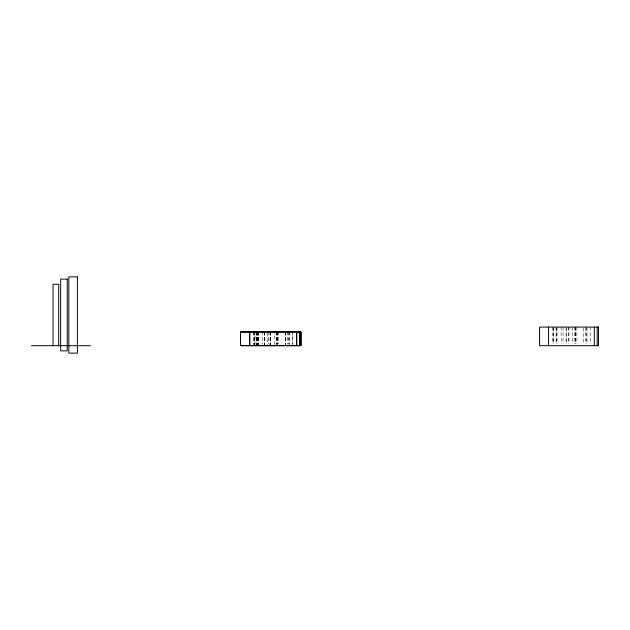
<?xml version="1.0" encoding="UTF-8"?>
<svg xmlns="http://www.w3.org/2000/svg" width="630" height="630" viewBox="0 0 630 630"><rect width="100%" height="100%" fill="white"/><g stroke="black" fill="none" stroke-linecap="round" stroke-linejoin="round"><path stroke-width="0.47" stroke-dasharray="3.15 2.36" d="M255.032 344.579L255.016 332.112M274.255 344.579L274.278 332.112M292.816 344.579L292.856 332.112M590.594 327.08L590.594 343.72M587.01 328.065L587.01 343.72M586.396 327.08L586.396 343.72M585.475 327.08L585.475 343.72M583.23 328.065L583.23 343.72M576.915 327.08L576.915 343.72M575.694 327.08L575.694 343.72M575.576 327.08L575.576 343.72M575.34 327.08L575.34 343.72M574.402 327.08L574.402 343.72M572.497 327.08L572.497 343.72M568.961 327.08L568.961 343.72M568.733 327.08L568.733 343.72M566.795 328.065L566.795 343.72M566.118 327.08L566.118 343.72M563.055 327.08L563.055 343.72M561.141 327.08L561.141 343.72M556.936 327.08L556.936 343.72M556.833 327.08L556.833 343.72M556.093 328.065L556.093 343.72M553.778 328.065L553.778 343.72M553.4 327.08L553.4 343.72M552.675 327.08L552.675 343.72M292.422 332.112L292.399 344.579M288.532 331.852L288.532 343.933M287.587 331.852L287.587 343.933M285.91 332.112L285.847 344.579M278.807 331.852L278.807 343.933M277.546 331.852L277.546 343.933M277.184 331.852L277.184 343.933M270.396 331.852L270.396 343.933M268.411 331.852L268.411 343.933M267.718 333.073L267.718 344.579M262.608 331.852L262.608 343.933M256.347 332.112L256.347 344.579M253.906 332.112L253.906 344.579L253.906 332.112M254.654 332.112L254.654 344.579L254.654 332.112M256.843 332.112L256.843 344.579L256.78 332.112M256.922 332.112L256.938 344.579L256.922 332.112M257.426 332.112L257.418 344.579L257.426 332.112M258.182 332.112L258.182 344.579L258.182 332.112M258.292 332.112L258.292 344.579L258.292 332.112M264.269 332.112L264.269 344.579L264.269 332.112M264.576 332.112L264.576 344.579L264.568 332.112M270.113 332.112L270.113 344.579L270.113 332.112M270.632 332.112L270.624 344.579L270.632 332.112M276.224 332.112L276.224 344.579L276.224 332.112M277.428 332.112L277.42 344.579L277.413 332.112M285.303 332.112L285.288 344.579L285.28 332.112M289.162 332.112L289.162 344.579L289.162 332.112"/><path stroke-width="0.94" d="M300.967 345.531L300.967 332.112L240.479 332.112L240.471 345.531L300.967 345.531L300.959 332.112M240.833 331.852L300.612 331.852M31.5 345.681L90.421 345.681M240.833 345.791L300.612 345.791M597.201 327.08L597.201 345.681M594.318 327.08L594.318 345.681M548.588 327.08L548.588 345.681M58.716 345.681L58.716 284.319L53.062 284.319L53.062 345.681M240.487 332.112L240.471 345.531L240.471 332.112M249.708 332.112L249.7 345.531L249.7 332.112M296.667 332.112L296.659 345.531L296.651 332.112M299.628 332.112L299.628 345.531L299.628 332.112M77.388 276.861L68.835 276.861L68.835 353.139L77.388 353.139L77.388 276.861M67.26 279.129L60.653 279.129L60.653 350.871L67.26 350.871L67.26 279.129M598.5 327.08L539.579 327.08L539.579 345.681L598.5 345.681L598.5 327.08"/></g></svg>
